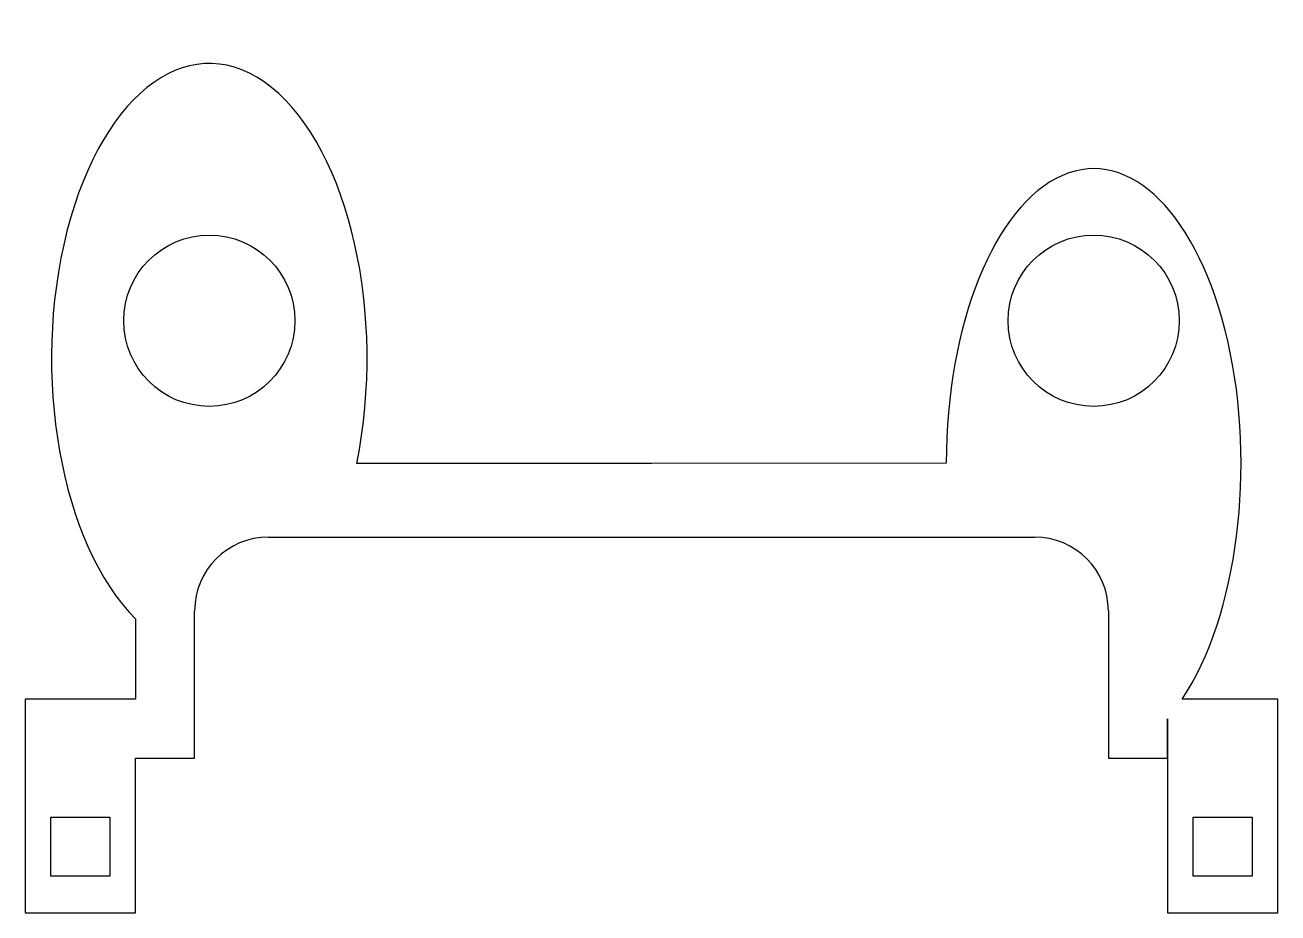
# Model space of a CAD drawing. Header units: millimetres. Extents: x -85 to 85, y -21 to 99.
import ezdxf

# ---------------------------------------------------------------- set-up
doc = ezdxf.new("R2010")
doc.units = ezdxf.units.MM
doc.header["$MEASUREMENT"] = 0

msp = doc.modelspace()

# ---------------------------------------------------------------- linework, layer by layer
for p, q in [((0, 40), (-40, 40)), ((40, 40.02), (0, 40)), ((-51.99, 30), (51.99, 30)), ((-70, 18.9), (-70, 8)), ((-61.99, 0), (-61.99, 20)), ((61.99, 20), (61.99, 0)), ((-70, 8), (-85, 8)), ((-85, 8), (-85, -21)), ((85, 8), (72, 8)), ((85, -21), (85, 8)), ((70, 0), (70, 5.36)), ((70, 5.36), (70, 0)), ((-70, -21), (-70, 0)), ((-70, 0), (-61.99, 0)), ((61.99, 0), (70, 0)), ((70, 0), (70, -21)), ((-85, -21), (-70, -21)), ((70, -21), (85, -21))]:
    msp.add_line(p, q)
for points in [[(-73.5, -8), (-73.5, -16), (-81.5, -16), (-81.5, -8)], [(73.5, -8), (81.5, -8), (81.5, -16), (73.5, -16)]]:
    msp.add_lwpolyline(points, close=True)
for centre in [(-60, 59.36), (60, 59.36)]:
    msp.add_circle(centre, 11.62)
for centre, start, end in [((-51.99, 20), 90, 180), ((51.99, 20), 0, 90)]:
    msp.add_arc(centre, 10, start, end)
for centre, ratio, start_param, end_param in [((-60, 54.27), 0.535209, 1.206039, 5.797214), ((60, 40), 0.500011, 0.643501, 4.711949), ((60, 40), 0.500011, 0.523522, 0.523586)]:
    msp.add_ellipse(centre, major_axis=(0, -40), ratio=ratio, start_param=start_param, end_param=end_param)

doc.saveas('drawing.dxf')
